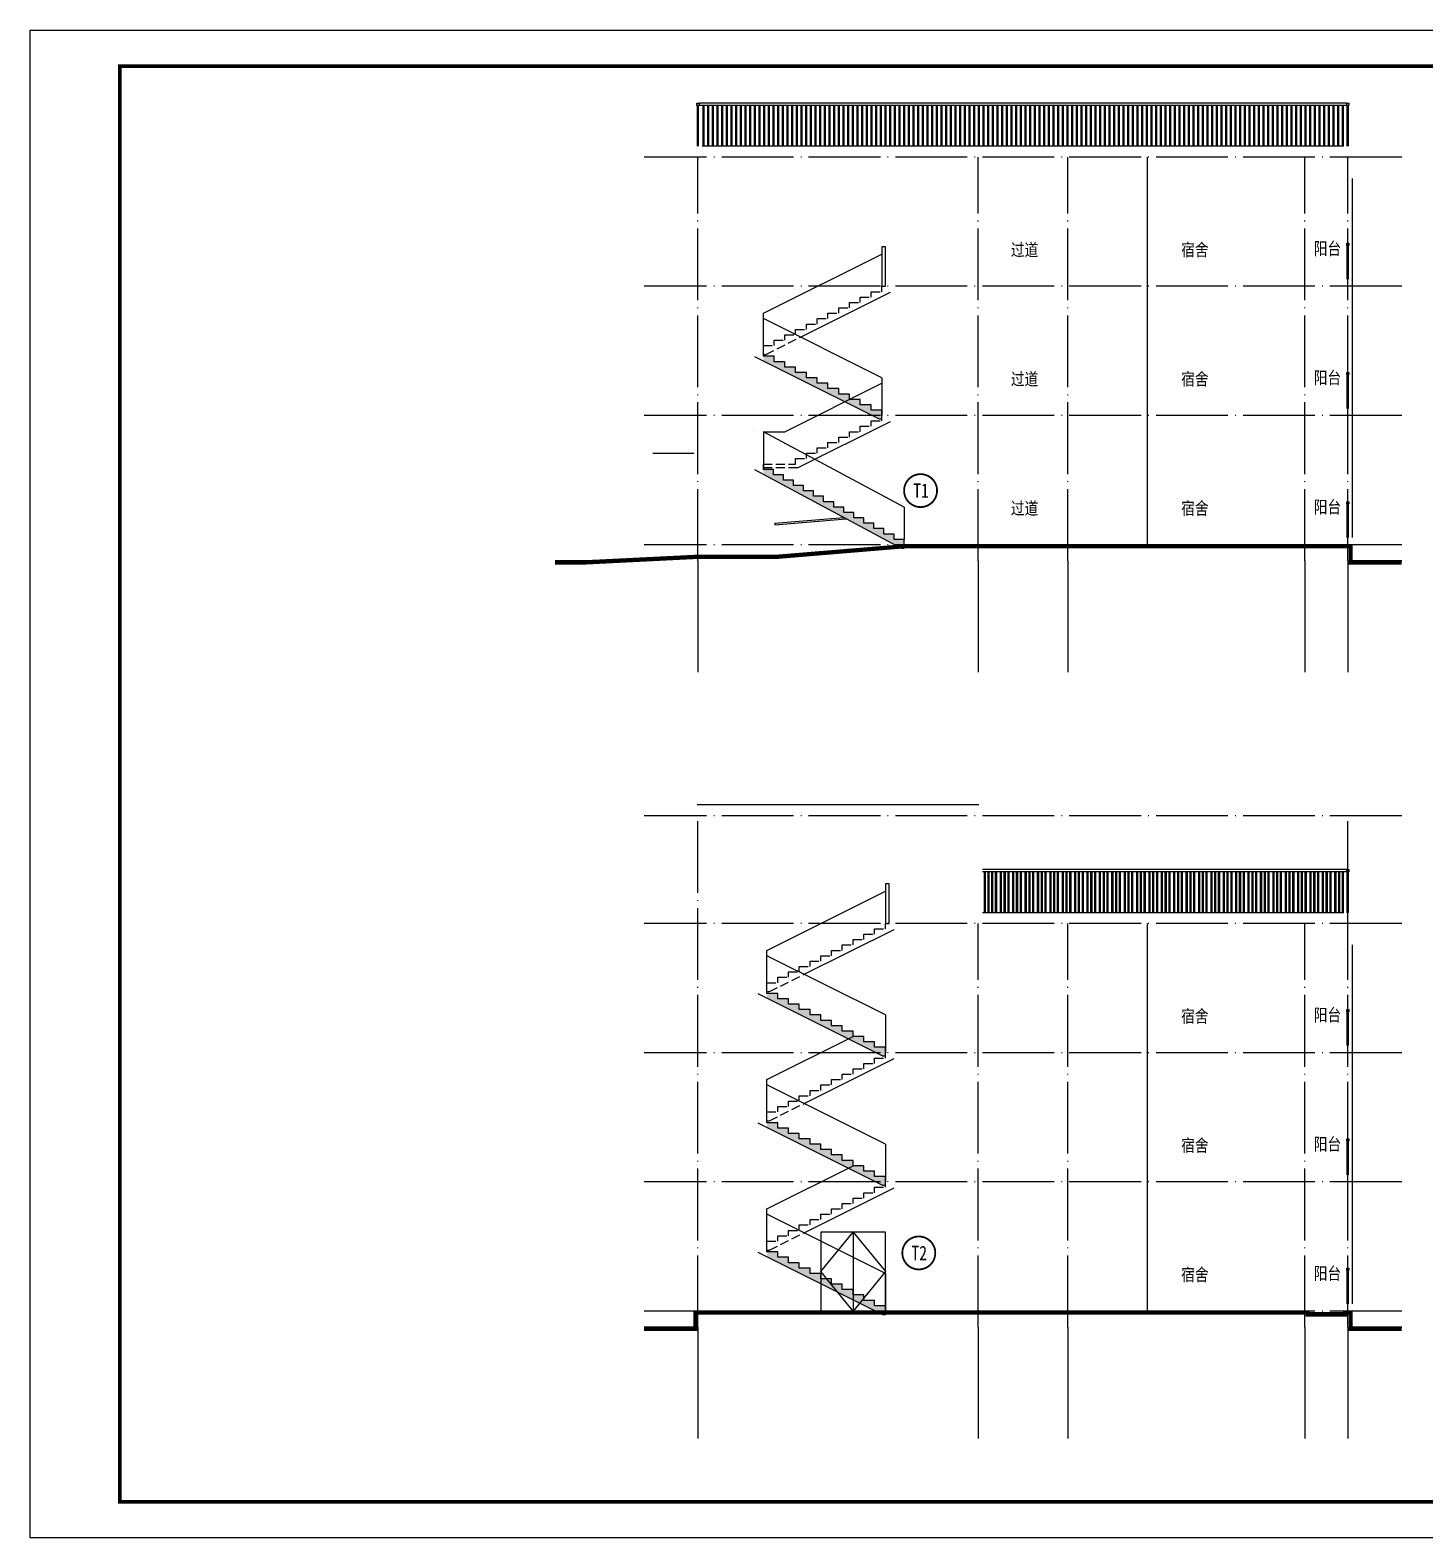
# Model space of a CAD drawing. Extents: x -695846 to 822170, y -413475 to 397179.
# Drawn here: x 464220 to 503064, y 220602 to 262602 of the extents above; entities that cross this region are included whole.
import ezdxf

# ---------------------------------------------------------------- set-up
doc = ezdxf.new("R2010")
doc.units = 0
doc.header["$LTSCALE"] = 1000
doc.header["$MEASUREMENT"] = 0
doc.linetypes.add('DASH', pattern=[0.35, 0.25, -0.1])
doc.linetypes.add('DOTE', pattern=[2.42, 2, -0.2, 0.02, -0.2])
for name, color, linetype in [('A-立面阳台栏杆', 157, 'Continuous'), ('AXIS', 3, 'Continuous'), ('DOTE', 1, 'DOTE'), ('PUB_TEXT', 7, 'Continuous'), ('S_E_RAIL', 4, 'Continuous'), ('S_E_STAIR', 4, 'Continuous'), ('S_STAIR', 9, 'Continuous'), ('T-图框-175', 175, 'Continuous'), ('WINDOW', 4, 'Continuous')]:
    doc.layers.add(name, color=color, linetype=linetype)
doc.styles.add('-黑体', font='simhei.ttf', dxfattribs={"width": 0.8})

# ---------------------------------------------------------------- blocks, each defined once
blk = doc.blocks.new('A$Cf8d6b2ec')
at = {"const_width": 50}
blk.add_lwpolyline([(918, 459, 1), (0, 459, 1)], format="xyb", close=True, dxfattribs=at)
at = {"layer": 'PUB_TEXT', "style": '-黑体', "width": 0.8}
blk.add_text('T1', height=400, dxfattribs=at).set_placement((254, 258, -343))
blk = doc.blocks.new('A$C4a45d1b0')
at = {"const_width": 50}
blk.add_lwpolyline([(918, 459, 1), (0, 459, 1)], format="xyb", close=True, dxfattribs=at)
at = {"layer": 'PUB_TEXT', "style": '-黑体', "width": 0.8}
blk.add_text('T2', height=400, dxfattribs=at).set_placement((254, 258, -343))

msp = doc.modelspace()

# ---------------------------------------------------------------- hatches: boundary and pattern name
h = msp.add_hatch(color=8)
h.dxf.hatch_style = 1
h.paths.add_polyline_path([(487871, 251766), (487940, 251766), (487940, 251866), (487940, 252016), (487640, 252016), (487640, 252166), (487340, 252166), (487340, 252316), (487040, 252316), (487040, 252466), (486740, 252466), (486740, 252616), (486440, 252616), (486440, 252766), (486140, 252766), (486140, 252916), (485840, 252916), (485840, 253066), (485540, 253066), (485540, 253216), (485240, 253216), (485240, 253366), (484940, 253366), (484940, 253516), (484640, 253516), (484640, 253382)])
h = msp.add_hatch(color=8)
h.dxf.hatch_style = 1
h.paths.add_polyline_path([(485480, 250066), (485200, 250066), (485200, 250216), (484920, 250216), (484920, 250366), (484640, 250366), (484640, 250230), (488306, 248266), (488560, 248266), (488560, 248416), (488280, 248416), (488280, 248566), (488000, 248566), (488000, 248716), (487720, 248716), (487720, 248866), (487440, 248866), (487440, 249016), (487160, 249016), (487160, 249166), (486880, 249166), (486880, 249316), (486600, 249316), (486600, 249466), (486320, 249466), (486320, 249616), (486040, 249616), (486040, 249766), (485760, 249766), (485760, 249916), (485480, 249916)])
h = msp.add_hatch(color=8)
h.dxf.hatch_style = 1
h.paths.add_polyline_path([(487971, 234017), (488040, 234017), (488040, 234117), (488040, 234267), (487740, 234267), (487740, 234417), (487440, 234417), (487440, 234567), (487140, 234567), (487140, 234717), (486840, 234717), (486840, 234867), (486540, 234867), (486540, 235017), (486240, 235017), (486240, 235167), (485940, 235167), (485940, 235317), (485640, 235317), (485640, 235467), (485340, 235467), (485340, 235617), (485040, 235617), (485040, 235767), (484740, 235767), (484740, 235633)])
h = msp.add_hatch(color=8)
h.dxf.hatch_style = 1
h.paths.add_polyline_path([(487971, 230417), (488040, 230417), (488040, 230517), (488040, 230667), (487740, 230667), (487740, 230817), (487440, 230817), (487440, 230967), (487140, 230967), (487140, 231117), (486840, 231117), (486840, 231267), (486540, 231267), (486540, 231417), (486240, 231417), (486240, 231567), (485940, 231567), (485940, 231717), (485640, 231717), (485640, 231867), (485340, 231867), (485340, 232017), (485040, 232017), (485040, 232167), (484740, 232167), (484740, 232033)])
h = msp.add_hatch(color=8)
h.dxf.hatch_style = 1
h.paths.add_polyline_path([(487971, 226817), (488040, 226817), (488040, 226917), (488040, 227067), (487740, 227067), (487740, 227217), (487440, 227217), (487440, 227367), (487140, 227367), (487140, 227517), (486840, 227517), (486840, 227667), (486540, 227667), (486540, 227817), (486240, 227817), (486240, 227967), (485940, 227967), (485940, 228117), (485640, 228117), (485640, 228267), (485340, 228267), (485340, 228417), (485040, 228417), (485040, 228567), (484740, 228567), (484740, 228433)])

# ---------------------------------------------------------------- linework, layer by layer
for p, q in [((495340, 248266), (495340, 259066)), ((495340, 226917), (495340, 237717))]:
    msp.add_line(p, q)
for points in [[(501040, 258466), (501040, 248466)], [(481560, 250816), (482700, 250816)], [(502420, 247816), (501040, 247816), (501040, 248266), (488560, 248266), (488560, 248266), (488560, 248266), (484960, 247966), (482700, 247966), (479700, 247816), (478841, 247816)], [(490640, 241017), (482800, 241017)], [(501040, 237117), (501040, 227117)], [(502420, 226467), (501040, 226467), (501040, 226917), (500800, 226917), (500800, 226867), (499840, 226867), (499840, 226917), (482700, 226917), (482700, 226917), (482700, 226917), (482700, 226917), (482700, 226467), (481320, 226467)]]:
    msp.add_lwpolyline(points)
at = {"const_width": 100}
for points in [[(502420, 247766), (500990, 247766), (500990, 248216), (488562, 248216), (484962, 247916), (482701, 247916), (479701, 247766), (478841, 247766)], [(502420, 226417), (500990, 226417), (500990, 226867), (500850, 226867), (500850, 226817), (499790, 226817), (499790, 226867), (482750, 226867), (482750, 226417), (481320, 226417)]]:
    msp.add_lwpolyline(points, dxfattribs=at)
at = {"color": 8}
msp.add_lwpolyline([(487140, 229117), (488040, 228017), (487140, 226917), (486240, 228017), (487140, 229117)], dxfattribs=at)
at = {"layer": 'A-立面阳台栏杆'}
for points in [[(482790, 260566), (482850, 260566), (482850, 260506), (482790, 260506)], [(500890, 260566), (500950, 260566), (500950, 260506), (500890, 260506)], [(500890, 256666), (500950, 256666), (500950, 256606), (500890, 256606)], [(500890, 253066), (500950, 253066), (500950, 253006), (500890, 253006)], [(500890, 249466), (500950, 249466), (500950, 249406), (500890, 249406)], [(500890, 239217), (500950, 239217), (500950, 239157), (500890, 239157)], [(500890, 235317), (500950, 235317), (500950, 235257), (500890, 235257)], [(500890, 231717), (500950, 231717), (500950, 231657), (500890, 231657)], [(500890, 228117), (500950, 228117), (500950, 228057), (500890, 228057)]]:
    msp.add_lwpolyline(points, close=True, dxfattribs=at)
for points in [[(482805, 259366), (482805, 260506)], [(482835, 259366), (482835, 260506)], [(500905, 259366), (500905, 260506)], [(500935, 259366), (500935, 260506)], [(500905, 255666), (500905, 256606)], [(500935, 255666), (500935, 256606)], [(500905, 252066), (500905, 253006)], [(500935, 252066), (500935, 253006)], [(500905, 248466), (500905, 249406)], [(500935, 248466), (500935, 249406)], [(500905, 238017), (500905, 239157)], [(500935, 238017), (500935, 239157)], [(500905, 234317), (500905, 235257)], [(500935, 234317), (500935, 235257)], [(500905, 230717), (500905, 231657)], [(500935, 230717), (500935, 231657)], [(500905, 227117), (500905, 228057)], [(500935, 227117), (500935, 228057)]]:
    msp.add_lwpolyline(points, dxfattribs=at)
at = {"layer": 'A-立面阳台栏杆', "color": 8}
for points in [[(500890, 260566), (482850, 260566)], [(500890, 260506), (482850, 260506)], [(482960, 259366), (482960, 260506)], [(482990, 259366), (482990, 260506)], [(483090, 259366), (483090, 260506)], [(483120, 259366), (483120, 260506)], [(483220, 259366), (483220, 260506)], [(483250, 259366), (483250, 260506)], [(483350, 259366), (483350, 260506)], [(483380, 259366), (483380, 260506)], [(483480, 259366), (483480, 260506)], [(483510, 259366), (483510, 260506)], [(483610, 259366), (483610, 260506)], [(483640, 259366), (483640, 260506)], [(483740, 259366), (483740, 260506)], [(483770, 259366), (483770, 260506)], [(483870, 259366), (483870, 260506)], [(483900, 259366), (483900, 260506)], [(484000, 259366), (484000, 260506)], [(484030, 259366), (484030, 260506)], [(484130, 259366), (484130, 260506)], [(484160, 259366), (484160, 260506)], [(484260, 259366), (484260, 260506)], [(484290, 259366), (484290, 260506)], [(484390, 259366), (484390, 260506)], [(484420, 259366), (484420, 260506)], [(484520, 259366), (484520, 260506)], [(484550, 259366), (484550, 260506)], [(484650, 259366), (484650, 260506)], [(484680, 259366), (484680, 260506)], [(484780, 259366), (484780, 260506)], [(484810, 259366), (484810, 260506)], [(484910, 259366), (484910, 260506)], [(484940, 259366), (484940, 260506)], [(485040, 259366), (485040, 260506)], [(485070, 259366), (485070, 260506)], [(485170, 259366), (485170, 260506)], [(485200, 259366), (485200, 260506)], [(485300, 259366), (485300, 260506)], [(485330, 259366), (485330, 260506)], [(485430, 259366), (485430, 260506)], [(485460, 259366), (485460, 260506)], [(485560, 259366), (485560, 260506)], [(485590, 259366), (485590, 260506)], [(485690, 259366), (485690, 260506)], [(485720, 259366), (485720, 260506)], [(485820, 259366), (485820, 260506)], [(485850, 259366), (485850, 260506)], [(485950, 259366), (485950, 260506)], [(485980, 259366), (485980, 260506)], [(486080, 259366), (486080, 260506)], [(486110, 259366), (486110, 260506)], [(486210, 259366), (486210, 260506)], [(486240, 259366), (486240, 260506)], [(486340, 259366), (486340, 260506)], [(486370, 259366), (486370, 260506)], [(486470, 259366), (486470, 260506)], [(486500, 259366), (486500, 260506)], [(486600, 259366), (486600, 260506)], [(486630, 259366), (486630, 260506)], [(486730, 259366), (486730, 260506)], [(486760, 259366), (486760, 260506)], [(486860, 259366), (486860, 260506)], [(486890, 259366), (486890, 260506)], [(486990, 259366), (486990, 260506)], [(487020, 259366), (487020, 260506)], [(487120, 259366), (487120, 260506)], [(487150, 259366), (487150, 260506)], [(487250, 259366), (487250, 260506)], [(487280, 259366), (487280, 260506)], [(487380, 259366), (487380, 260506)], [(487410, 259366), (487410, 260506)], [(487510, 259366), (487510, 260506)], [(487540, 259366), (487540, 260506)], [(487640, 259366), (487640, 260506)], [(487670, 259366), (487670, 260506)], [(487770, 259366), (487770, 260506)], [(487800, 259366), (487800, 260506)], [(487900, 259366), (487900, 260506)], [(487930, 259366), (487930, 260506)], [(488030, 259366), (488030, 260506)], [(488060, 259366), (488060, 260506)], [(488160, 259366), (488160, 260506)], [(488190, 259366), (488190, 260506)], [(488290, 259366), (488290, 260506)], [(488320, 259366), (488320, 260506)], [(488420, 259366), (488420, 260506)], [(488450, 259366), (488450, 260506)], [(488550, 259366), (488550, 260506)], [(488580, 259366), (488580, 260506)], [(488680, 259366), (488680, 260506)], [(488710, 259366), (488710, 260506)], [(488810, 259366), (488810, 260506)], [(488840, 259366), (488840, 260506)], [(488940, 259366), (488940, 260506)], [(488970, 259366), (488970, 260506)], [(489070, 259366), (489070, 260506)], [(489100, 259366), (489100, 260506)], [(489200, 259366), (489200, 260506)], [(489230, 259366), (489230, 260506)], [(489330, 259366), (489330, 260506)], [(489360, 259366), (489360, 260506)], [(489460, 259366), (489460, 260506)], [(489490, 259366), (489490, 260506)], [(489590, 259366), (489590, 260506)], [(489620, 259366), (489620, 260506)], [(489720, 259366), (489720, 260506)], [(489750, 259366), (489750, 260506)], [(489850, 259366), (489850, 260506)], [(489880, 259366), (489880, 260506)], [(489980, 259366), (489980, 260506)], [(490010, 259366), (490010, 260506)], [(490110, 259366), (490110, 260506)], [(490140, 259366), (490140, 260506)], [(490240, 259366), (490240, 260506)], [(490270, 259366), (490270, 260506)], [(490370, 259366), (490370, 260506)], [(490400, 259366), (490400, 260506)], [(490500, 259366), (490500, 260506)], [(490530, 259366), (490530, 260506)], [(490630, 259366), (490630, 260506)], [(490660, 259366), (490660, 260506)], [(490760, 259366), (490760, 260506)], [(490790, 259366), (490790, 260506)], [(490890, 259366), (490890, 260506)], [(490920, 259366), (490920, 260506)], [(491020, 259366), (491020, 260506)], [(491050, 259366), (491050, 260506)], [(491150, 259366), (491150, 260506)], [(491180, 259366), (491180, 260506)], [(491280, 259366), (491280, 260506)], [(491310, 259366), (491310, 260506)], [(491410, 259366), (491410, 260506)], [(491440, 259366), (491440, 260506)], [(491540, 259366), (491540, 260506)], [(491570, 259366), (491570, 260506)], [(491670, 259366), (491670, 260506)], [(491700, 259366), (491700, 260506)], [(491800, 259366), (491800, 260506)], [(491830, 259366), (491830, 260506)], [(491930, 259366), (491930, 260506)], [(491960, 259366), (491960, 260506)], [(492060, 259366), (492060, 260506)], [(492090, 259366), (492090, 260506)], [(492190, 259366), (492190, 260506)], [(492220, 259366), (492220, 260506)], [(492320, 259366), (492320, 260506)], [(492350, 259366), (492350, 260506)], [(492450, 259366), (492450, 260506)], [(492480, 259366), (492480, 260506)], [(492580, 259366), (492580, 260506)], [(492610, 259366), (492610, 260506)], [(492710, 259366), (492710, 260506)], [(492740, 259366), (492740, 260506)], [(492840, 259366), (492840, 260506)], [(492870, 259366), (492870, 260506)], [(492970, 259366), (492970, 260506)], [(493000, 259366), (493000, 260506)], [(493100, 259366), (493100, 260506)], [(493130, 259366), (493130, 260506)], [(493230, 259366), (493230, 260506)], [(493260, 259366), (493260, 260506)], [(493360, 259366), (493360, 260506)], [(493390, 259366), (493390, 260506)], [(493490, 259366), (493490, 260506)], [(493520, 259366), (493520, 260506)], [(493620, 259366), (493620, 260506)], [(493650, 259366), (493650, 260506)], [(493750, 259366), (493750, 260506)], [(493780, 259366), (493780, 260506)], [(493880, 259366), (493880, 260506)], [(493910, 259366), (493910, 260506)], [(494010, 259366), (494010, 260506)], [(494040, 259366), (494040, 260506)], [(494140, 259366), (494140, 260506)], [(494170, 259366), (494170, 260506)], [(494270, 259366), (494270, 260506)], [(494300, 259366), (494300, 260506)], [(494400, 259366), (494400, 260506)], [(494430, 259366), (494430, 260506)], [(494530, 259366), (494530, 260506)], [(494560, 259366), (494560, 260506)], [(494660, 259366), (494660, 260506)], [(494690, 259366), (494690, 260506)], [(494790, 259366), (494790, 260506)], [(494820, 259366), (494820, 260506)], [(494920, 259366), (494920, 260506)], [(494950, 259366), (494950, 260506)], [(495050, 259366), (495050, 260506)], [(495080, 259366), (495080, 260506)], [(495180, 259366), (495180, 260506)], [(495210, 259366), (495210, 260506)], [(495310, 259366), (495310, 260506)], [(495340, 259366), (495340, 260506)], [(495440, 259366), (495440, 260506)], [(495470, 259366), (495470, 260506)], [(495570, 259366), (495570, 260506)], [(495600, 259366), (495600, 260506)], [(495700, 259366), (495700, 260506)], [(495730, 259366), (495730, 260506)], [(495830, 259366), (495830, 260506)], [(495860, 259366), (495860, 260506)], [(495960, 259366), (495960, 260506)], [(495990, 259366), (495990, 260506)], [(496090, 259366), (496090, 260506)], [(496120, 259366), (496120, 260506)], [(496220, 259366), (496220, 260506)], [(496250, 259366), (496250, 260506)], [(496350, 259366), (496350, 260506)], [(496380, 259366), (496380, 260506)], [(496480, 259366), (496480, 260506)], [(496510, 259366), (496510, 260506)], [(496610, 259366), (496610, 260506)], [(496640, 259366), (496640, 260506)], [(496740, 259366), (496740, 260506)], [(496770, 259366), (496770, 260506)], [(496870, 259366), (496870, 260506)], [(496900, 259366), (496900, 260506)], [(497000, 259366), (497000, 260506)], [(497030, 259366), (497030, 260506)], [(497130, 259366), (497130, 260506)], [(497160, 259366), (497160, 260506)], [(497260, 259366), (497260, 260506)], [(497290, 259366), (497290, 260506)], [(497390, 259366), (497390, 260506)], [(497420, 259366), (497420, 260506)], [(497520, 259366), (497520, 260506)], [(497550, 259366), (497550, 260506)], [(497650, 259366), (497650, 260506)], [(497680, 259366), (497680, 260506)], [(497780, 259366), (497780, 260506)], [(497810, 259366), (497810, 260506)], [(497910, 259366), (497910, 260506)], [(497940, 259366), (497940, 260506)], [(498040, 259366), (498040, 260506)], [(498070, 259366), (498070, 260506)], [(498170, 259366), (498170, 260506)], [(498200, 259366), (498200, 260506)], [(498300, 259366), (498300, 260506)], [(498330, 259366), (498330, 260506)], [(498430, 259366), (498430, 260506)], [(498460, 259366), (498460, 260506)], [(498560, 259366), (498560, 260506)], [(498590, 259366), (498590, 260506)], [(498690, 259366), (498690, 260506)], [(498720, 259366), (498720, 260506)], [(498820, 259366), (498820, 260506)], [(498850, 259366), (498850, 260506)], [(498950, 259366), (498950, 260506)], [(498980, 259366), (498980, 260506)], [(499080, 259366), (499080, 260506)], [(499110, 259366), (499110, 260506)], [(499210, 259366), (499210, 260506)], [(499240, 259366), (499240, 260506)], [(499340, 259366), (499340, 260506)], [(499370, 259366), (499370, 260506)], [(499470, 259366), (499470, 260506)], [(499500, 259366), (499500, 260506)], [(499600, 259366), (499600, 260506)], [(499630, 259366), (499630, 260506)], [(499730, 259366), (499730, 260506)], [(499760, 259366), (499760, 260506)], [(499860, 259366), (499860, 260506)], [(499890, 259366), (499890, 260506)], [(499990, 259366), (499990, 260506)], [(500020, 259366), (500020, 260506)], [(500120, 259366), (500120, 260506)], [(500150, 259366), (500150, 260506)], [(500250, 259366), (500250, 260506)], [(500280, 259366), (500280, 260506)], [(500380, 259366), (500380, 260506)], [(500410, 259366), (500410, 260506)], [(500510, 259366), (500510, 260506)], [(500540, 259366), (500540, 260506)], [(500640, 259366), (500640, 260506)], [(500670, 259366), (500670, 260506)], [(500770, 259366), (500770, 260506)], [(500800, 259366), (500800, 260506)], [(500800, 259366), (482940, 259366)], [(500890, 239217), (490740, 239217)], [(500890, 239157), (490740, 239157)], [(490795, 238017), (490795, 239157)], [(490825, 238017), (490825, 239157)], [(490900, 238017), (490900, 239157)], [(490930, 238017), (490930, 239157)], [(491005, 238017), (491005, 239157)], [(491035, 238017), (491035, 239157)], [(491110, 238017), (491110, 239157)], [(491140, 238017), (491140, 239157)], [(491245, 238017), (491245, 239157)], [(491275, 238017), (491275, 239157)], [(491350, 238017), (491350, 239157)], [(491380, 238017), (491380, 239157)], [(491455, 238017), (491455, 239157)], [(491485, 238017), (491485, 239157)], [(491590, 238017), (491590, 239157)], [(491620, 238017), (491620, 239157)], [(491695, 238017), (491695, 239157)], [(491725, 238017), (491725, 239157)], [(491800, 238017), (491800, 239157)], [(491830, 238017), (491830, 239157)], [(491935, 238017), (491935, 239157)], [(491965, 238017), (491965, 239157)], [(492040, 238017), (492040, 239157)], [(492070, 238017), (492070, 239157)], [(492145, 238017), (492145, 239157)], [(492175, 238017), (492175, 239157)], [(492280, 238017), (492280, 239157)], [(492310, 238017), (492310, 239157)], [(492385, 238017), (492385, 239157)], [(492415, 238017), (492415, 239157)], [(492490, 238017), (492490, 239157)], [(492520, 238017), (492520, 239157)], [(492625, 238017), (492625, 239157)], [(492655, 238017), (492655, 239157)], [(492730, 238017), (492730, 239157)], [(492760, 238017), (492760, 239157)], [(492835, 238017), (492835, 239157)], [(492865, 238017), (492865, 239157)], [(492970, 238017), (492970, 239157)], [(493000, 238017), (493000, 239157)], [(493075, 238017), (493075, 239157)], [(493105, 238017), (493105, 239157)], [(493180, 238017), (493180, 239157)], [(493210, 238017), (493210, 239157)], [(493315, 238017), (493315, 239157)], [(493345, 238017), (493345, 239157)], [(493420, 238017), (493420, 239157)], [(493450, 238017), (493450, 239157)], [(493525, 238017), (493525, 239157)], [(493555, 238017), (493555, 239157)], [(493660, 238017), (493660, 239157)], [(493690, 238017), (493690, 239157)], [(493765, 238017), (493765, 239157)], [(493795, 238017), (493795, 239157)], [(493870, 238017), (493870, 239157)], [(493900, 238017), (493900, 239157)], [(494005, 238017), (494005, 239157)], [(494035, 238017), (494035, 239157)], [(494110, 238017), (494110, 239157)], [(494140, 238017), (494140, 239157)], [(494215, 238017), (494215, 239157)], [(494245, 238017), (494245, 239157)], [(494350, 238017), (494350, 239157)], [(494380, 238017), (494380, 239157)], [(494455, 238017), (494455, 239157)], [(494485, 238017), (494485, 239157)], [(494560, 238017), (494560, 239157)], [(494590, 238017), (494590, 239157)], [(494695, 238017), (494695, 239157)], [(494725, 238017), (494725, 239157)], [(494800, 238017), (494800, 239157)], [(494830, 238017), (494830, 239157)], [(494905, 238017), (494905, 239157)], [(494935, 238017), (494935, 239157)], [(495040, 238017), (495040, 239157)], [(495070, 238017), (495070, 239157)], [(495145, 238017), (495145, 239157)], [(495175, 238017), (495175, 239157)], [(495250, 238017), (495250, 239157)], [(495280, 238017), (495280, 239157)], [(495385, 238017), (495385, 239157)], [(495415, 238017), (495415, 239157)], [(495490, 238017), (495490, 239157)], [(495520, 238017), (495520, 239157)], [(495595, 238017), (495595, 239157)], [(495625, 238017), (495625, 239157)], [(495730, 238017), (495730, 239157)], [(495760, 238017), (495760, 239157)], [(495835, 238017), (495835, 239157)], [(495865, 238017), (495865, 239157)], [(495940, 238017), (495940, 239157)], [(495970, 238017), (495970, 239157)], [(496075, 238017), (496075, 239157)], [(496105, 238017), (496105, 239157)], [(496180, 238017), (496180, 239157)], [(496210, 238017), (496210, 239157)], [(496285, 238017), (496285, 239157)], [(496315, 238017), (496315, 239157)], [(496420, 238017), (496420, 239157)], [(496450, 238017), (496450, 239157)], [(496525, 238017), (496525, 239157)], [(496555, 238017), (496555, 239157)], [(496630, 238017), (496630, 239157)], [(496660, 238017), (496660, 239157)], [(496765, 238017), (496765, 239157)], [(496795, 238017), (496795, 239157)], [(496870, 238017), (496870, 239157)], [(496900, 238017), (496900, 239157)], [(496975, 238017), (496975, 239157)], [(497005, 238017), (497005, 239157)], [(497110, 238017), (497110, 239157)], [(497140, 238017), (497140, 239157)], [(497215, 238017), (497215, 239157)], [(497245, 238017), (497245, 239157)], [(497320, 238017), (497320, 239157)], [(497350, 238017), (497350, 239157)], [(497455, 238017), (497455, 239157)], [(497485, 238017), (497485, 239157)], [(497560, 238017), (497560, 239157)], [(497590, 238017), (497590, 239157)], [(497665, 238017), (497665, 239157)], [(497695, 238017), (497695, 239157)], [(497800, 238017), (497800, 239157)], [(497830, 238017), (497830, 239157)], [(497905, 238017), (497905, 239157)], [(497935, 238017), (497935, 239157)], [(498010, 238017), (498010, 239157)], [(498040, 238017), (498040, 239157)], [(498145, 238017), (498145, 239157)], [(498175, 238017), (498175, 239157)], [(498250, 238017), (498250, 239157)], [(498280, 238017), (498280, 239157)], [(498355, 238017), (498355, 239157)], [(498385, 238017), (498385, 239157)], [(498490, 238017), (498490, 239157)], [(498520, 238017), (498520, 239157)], [(498595, 238017), (498595, 239157)], [(498625, 238017), (498625, 239157)], [(498700, 238017), (498700, 239157)], [(498730, 238017), (498730, 239157)], [(498835, 238017), (498835, 239157)], [(498865, 238017), (498865, 239157)], [(498940, 238017), (498940, 239157)], [(498970, 238017), (498970, 239157)], [(499045, 238017), (499045, 239157)], [(499075, 238017), (499075, 239157)], [(499180, 238017), (499180, 239157)], [(499210, 238017), (499210, 239157)], [(499285, 238017), (499285, 239157)], [(499315, 238017), (499315, 239157)], [(499390, 238017), (499390, 239157)], [(499420, 238017), (499420, 239157)], [(499525, 238017), (499525, 239157)], [(499555, 238017), (499555, 239157)], [(499630, 238017), (499630, 239157)], [(499660, 238017), (499660, 239157)], [(499735, 238017), (499735, 239157)], [(499765, 238017), (499765, 239157)], [(499870, 238017), (499870, 239157)], [(499900, 238017), (499900, 239157)], [(499975, 238017), (499975, 239157)], [(500005, 238017), (500005, 239157)], [(500080, 238017), (500080, 239157)], [(500110, 238017), (500110, 239157)], [(500215, 238017), (500215, 239157)], [(500245, 238017), (500245, 239157)], [(500320, 238017), (500320, 239157)], [(500350, 238017), (500350, 239157)], [(500425, 238017), (500425, 239157)], [(500455, 238017), (500455, 239157)], [(500560, 238017), (500560, 239157)], [(500590, 238017), (500590, 239157)], [(500665, 238017), (500665, 239157)], [(500695, 238017), (500695, 239157)], [(500770, 238017), (500770, 239157)], [(500800, 238017), (500800, 239157)], [(500800, 238017), (490740, 238017)]]:
    msp.add_lwpolyline(points, dxfattribs=at)
at = {"layer": 'AXIS'}
for p, q in [((482820, 247816), (482820, 244716)), ((490620, 247816), (490620, 244716)), ((493120, 247816), (493120, 244716)), ((499720, 247816), (499720, 244716)), ((500920, 247816), (500920, 244716)), ((482820, 226467), (482820, 223367)), ((490620, 226467), (490620, 223367)), ((493120, 226467), (493120, 223367)), ((499720, 226467), (499720, 223367)), ((500920, 226467), (500920, 223367))]:
    msp.add_line(p, q, dxfattribs=at)
at = {"layer": 'DOTE'}
for p, q in [((502420, 259066), (481320, 259066)), ((482820, 247816), (482820, 259066)), ((490620, 247816), (490620, 259066)), ((493120, 247816), (493120, 259066)), ((499720, 247816), (499720, 259066)), ((500920, 247816), (500920, 259066)), ((502420, 255466), (481320, 255466)), ((502420, 251866), (481320, 251866)), ((502420, 248266), (481320, 248266)), ((502420, 240717), (481320, 240717)), ((482820, 226467), (482820, 240717)), ((500920, 226467), (500920, 240717)), ((502420, 237717), (481320, 237717)), ((490620, 226467), (490620, 237717)), ((493120, 226467), (493120, 237717)), ((499720, 226467), (499720, 237717)), ((502420, 234117), (481320, 234117)), ((502420, 230517), (481320, 230517)), ((502420, 226917), (481320, 226917))]:
    msp.add_line(p, q, dxfattribs=at)
at = {"layer": 'S_E_RAIL'}
for p, q in [((487940, 252916), (487940, 251866)), ((484640, 251416), (484640, 250366)), ((488040, 235167), (488040, 234117)), ((488040, 231567), (488040, 230517)), ((488040, 227967), (488040, 226917))]:
    msp.add_line(p, q, dxfattribs=at)
at = {"layer": 'S_E_STAIR'}
for p, q in [((484640, 254716), (487940, 256366)), ((485674, 254049), (488180, 255302)), ((484640, 253666), (484640, 254716)), ((487940, 252916), (484640, 254566)), ((485240, 251416), (487940, 252766)), ((485608, 250416), (488180, 251702)), ((484340, 251416), (484340, 251416)), ((484340, 251416), (484340, 251416)), ((488560, 249316), (484640, 251416)), ((485540, 250416), (485608, 250416)), ((484740, 236967), (488040, 238617)), ((485774, 236300), (488280, 237553)), ((484740, 235917), (484740, 236967)), ((488040, 235167), (484740, 236817)), ((484740, 233367), (487140, 234567)), ((485774, 232700), (488280, 233953)), ((484740, 232317), (484740, 233367)), ((488040, 231567), (484740, 233217)), ((484740, 229767), (487140, 230967)), ((485774, 229100), (488280, 230353)), ((484740, 228717), (484740, 229767)), ((488040, 227967), (484740, 229617))]:
    msp.add_line(p, q, dxfattribs=at)
at = {"layer": 'S_E_STAIR', "linetype": 'DASH'}
for p, q in [((487940, 255316), (487940, 255466)), ((487040, 254866), (487040, 255016)), ((487040, 255016), (487340, 255016)), ((487340, 255016), (487340, 255166)), ((487340, 255166), (487640, 255166)), ((487640, 255166), (487640, 255316)), ((487640, 255316), (487940, 255316)), ((486140, 254416), (486140, 254566)), ((486140, 254566), (486440, 254566)), ((486440, 254566), (486440, 254716)), ((486440, 254716), (486740, 254716)), ((486740, 254716), (486740, 254866)), ((486740, 254866), (487040, 254866)), ((485240, 253966), (485240, 254116)), ((485240, 254116), (485540, 254116)), ((485540, 254116), (485540, 254266)), ((485540, 254266), (485840, 254266)), ((485840, 254266), (485840, 254416)), ((485840, 254416), (486140, 254416)), ((484640, 253666), (484640, 253816)), ((484640, 253816), (484940, 253816)), ((484708, 253566), (485674, 254049)), ((484940, 253816), (484940, 253966)), ((484940, 253966), (485240, 253966)), ((484640, 253566), (484708, 253566)), ((487640, 251566), (487640, 251716)), ((487640, 251716), (487940, 251716)), ((487940, 251716), (487940, 251866)), ((487940, 251716), (487940, 251866)), ((486740, 251116), (486740, 251266)), ((486740, 251266), (487040, 251266)), ((487040, 251266), (487040, 251416)), ((487040, 251416), (487340, 251416)), ((487340, 251416), (487340, 251566)), ((487340, 251566), (487640, 251566)), ((485840, 250666), (485840, 250816)), ((485840, 250816), (486140, 250816)), ((486140, 250816), (486140, 250966)), ((486140, 250966), (486440, 250966)), ((486440, 250966), (486440, 251116)), ((486440, 251116), (486740, 251116)), ((485540, 250516), (485540, 250666)), ((485540, 250666), (485840, 250666)), ((487440, 237267), (487440, 237417)), ((487440, 237417), (487740, 237417)), ((487740, 237417), (487740, 237567)), ((487740, 237567), (488040, 237567)), ((488040, 237567), (488040, 237717)), ((486540, 236817), (486540, 236967)), ((486540, 236967), (486840, 236967)), ((486840, 236967), (486840, 237117)), ((486840, 237117), (487140, 237117)), ((487140, 237117), (487140, 237267)), ((487140, 237267), (487440, 237267)), ((485640, 236367), (485640, 236517)), ((485640, 236517), (485940, 236517)), ((485940, 236517), (485940, 236667)), ((485940, 236667), (486240, 236667)), ((486240, 236667), (486240, 236817)), ((486240, 236817), (486540, 236817)), ((484740, 235917), (484740, 236067)), ((484740, 236067), (485040, 236067)), ((484808, 235817), (485774, 236300)), ((485040, 236067), (485040, 236217)), ((485040, 236217), (485340, 236217)), ((485340, 236217), (485340, 236367)), ((485340, 236367), (485640, 236367)), ((484740, 235817), (484808, 235817)), ((487740, 233817), (487740, 233967)), ((487740, 233967), (488040, 233967)), ((488040, 233967), (488040, 234117)), ((487140, 233517), (487140, 233667)), ((487140, 233667), (487440, 233667)), ((487440, 233667), (487440, 233817)), ((487440, 233817), (487740, 233817)), ((486240, 233067), (486240, 233217)), ((486240, 233217), (486540, 233217)), ((486540, 233217), (486540, 233367)), ((486540, 233367), (486840, 233367)), ((486840, 233367), (486840, 233517)), ((486840, 233517), (487140, 233517)), ((484808, 232217), (485774, 232700)), ((485340, 232617), (485340, 232767)), ((485340, 232767), (485640, 232767)), ((485640, 232767), (485640, 232917)), ((485640, 232917), (485940, 232917)), ((485940, 232917), (485940, 233067)), ((485940, 233067), (486240, 233067)), ((484740, 232317), (484740, 232467)), ((484740, 232467), (485040, 232467)), ((485040, 232467), (485040, 232617)), ((485040, 232617), (485340, 232617)), ((484740, 232217), (484808, 232217)), ((487440, 230067), (487440, 230217)), ((487440, 230217), (487740, 230217)), ((487740, 230217), (487740, 230367)), ((487740, 230367), (488040, 230367)), ((488040, 230367), (488040, 230517)), ((486540, 229617), (486540, 229767)), ((486540, 229767), (486840, 229767)), ((486840, 229767), (486840, 229917)), ((486840, 229917), (487140, 229917)), ((487140, 229917), (487140, 230067)), ((487140, 230067), (487440, 230067)), ((485940, 229317), (485940, 229467)), ((485940, 229467), (486240, 229467)), ((486240, 229467), (486240, 229617)), ((486240, 229617), (486540, 229617)), ((484808, 228617), (485774, 229100)), ((485040, 228867), (485040, 229017)), ((485040, 229017), (485340, 229017)), ((485340, 229017), (485340, 229167)), ((485340, 229167), (485640, 229167)), ((485640, 229167), (485640, 229317)), ((485640, 229317), (485940, 229317)), ((484740, 228717), (484740, 228867)), ((484740, 228867), (485040, 228867)), ((484740, 228617), (484808, 228617))]:
    msp.add_line(p, q, dxfattribs=at)
at = {"layer": 'S_E_STAIR'}
for points in [[(487940, 255466), (488040, 255466), (488040, 256566), (487940, 256566)], [(488040, 237717), (488140, 237717), (488140, 238817), (488040, 238817)]]:
    msp.add_lwpolyline(points, close=True, dxfattribs=at)
for points in [[(484640, 251416), (485240, 251416)], [(488560, 249316), (488560, 248416)], [(484960, 248866), (486886, 249026)], [(484960, 248866), (484963, 248826)], [(484963, 248826), (486951, 248992)]]:
    msp.add_lwpolyline(points, dxfattribs=at)
at = {"layer": 'S_E_STAIR', "linetype": 'DASH'}
for points in [[(484640, 250516), (485540, 250516)], [(484640, 250416), (485540, 250416)]]:
    msp.add_lwpolyline(points, dxfattribs=at)
at = {"layer": 'S_STAIR'}
for p, q in [((487871, 251766), (484400, 253502)), ((484640, 253516), (484640, 253666)), ((484940, 253516), (484640, 253516)), ((484940, 253366), (484940, 253516)), ((485240, 253366), (484940, 253366)), ((485240, 253216), (485240, 253366)), ((485540, 253216), (485240, 253216)), ((485540, 253066), (485540, 253216)), ((485840, 253066), (485540, 253066)), ((485840, 252916), (485840, 253066)), ((486140, 252916), (485840, 252916)), ((486140, 252766), (486140, 252916)), ((486440, 252766), (486140, 252766)), ((486440, 252616), (486440, 252766)), ((486740, 252616), (486440, 252616)), ((486740, 252466), (486740, 252616)), ((487040, 252466), (486740, 252466)), ((487040, 252316), (487040, 252466)), ((487340, 252316), (487040, 252316)), ((487340, 252166), (487340, 252316)), ((487640, 252166), (487340, 252166)), ((487640, 252016), (487640, 252166)), ((487940, 252016), (487640, 252016)), ((487940, 251866), (487940, 252016)), ((487940, 251766), (487871, 251766)), ((488492, 248166), (484400, 250358)), ((484640, 250366), (484640, 250516)), ((484920, 250366), (484640, 250366)), ((484920, 250216), (484920, 250366)), ((485200, 250216), (484920, 250216)), ((485200, 250066), (485200, 250216)), ((485480, 250066), (485200, 250066)), ((485480, 249916), (485480, 250066)), ((485760, 249916), (485480, 249916)), ((485760, 249766), (485760, 249916)), ((486040, 249766), (485760, 249766)), ((486040, 249616), (486040, 249766)), ((486320, 249616), (486040, 249616)), ((486320, 249466), (486320, 249616)), ((486600, 249466), (486320, 249466)), ((486600, 249316), (486600, 249466)), ((486880, 249316), (486600, 249316)), ((486880, 249166), (486880, 249316)), ((487160, 249166), (486880, 249166)), ((487160, 249016), (487160, 249166)), ((487440, 249016), (487160, 249016)), ((487440, 248866), (487440, 249016)), ((487720, 248866), (487440, 248866)), ((487720, 248716), (487720, 248866)), ((488000, 248716), (487720, 248716)), ((488000, 248566), (488000, 248716)), ((488280, 248566), (488000, 248566)), ((488280, 248416), (488280, 248566)), ((488560, 248416), (488280, 248416)), ((488560, 248266), (488560, 248416)), ((488560, 248166), (488492, 248166)), ((487971, 234017), (484500, 235753)), ((484740, 235767), (484740, 235917)), ((485040, 235767), (484740, 235767)), ((485040, 235617), (485040, 235767)), ((485340, 235617), (485040, 235617)), ((485340, 235467), (485340, 235617)), ((485640, 235467), (485340, 235467)), ((485640, 235317), (485640, 235467)), ((485940, 235317), (485640, 235317)), ((485940, 235167), (485940, 235317)), ((486240, 235167), (485940, 235167)), ((486240, 235017), (486240, 235167)), ((486540, 235017), (486240, 235017)), ((486540, 234867), (486540, 235017)), ((486840, 234867), (486540, 234867)), ((486840, 234717), (486840, 234867)), ((487140, 234717), (486840, 234717)), ((487140, 234567), (487140, 234717)), ((487440, 234567), (487140, 234567)), ((487440, 234417), (487440, 234567)), ((487740, 234417), (487440, 234417)), ((487740, 234267), (487740, 234417)), ((488040, 234267), (487740, 234267)), ((488040, 234017), (487971, 234017)), ((488040, 234117), (488040, 234267)), ((484740, 232167), (484740, 232317)), ((487971, 230417), (484500, 232153)), ((485040, 232167), (484740, 232167)), ((485040, 232017), (485040, 232167)), ((485340, 232017), (485040, 232017)), ((485340, 231867), (485340, 232017)), ((485640, 231867), (485340, 231867)), ((485640, 231717), (485640, 231867)), ((485940, 231717), (485640, 231717)), ((485940, 231567), (485940, 231717)), ((486240, 231567), (485940, 231567)), ((486240, 231417), (486240, 231567)), ((486540, 231417), (486240, 231417)), ((486540, 231267), (486540, 231417)), ((486840, 231267), (486540, 231267)), ((486840, 231117), (486840, 231267)), ((487140, 231117), (486840, 231117)), ((487140, 230967), (487140, 231117)), ((487440, 230967), (487140, 230967)), ((487440, 230817), (487440, 230967)), ((487740, 230817), (487440, 230817)), ((487740, 230667), (487740, 230817)), ((488040, 230667), (487740, 230667)), ((488040, 230517), (488040, 230667)), ((488040, 230417), (487971, 230417)), ((487971, 226817), (484500, 228553)), ((484740, 228567), (484740, 228717)), ((485040, 228567), (484740, 228567)), ((485040, 228417), (485040, 228567)), ((485340, 228417), (485040, 228417)), ((485340, 228267), (485340, 228417)), ((485640, 228267), (485340, 228267)), ((485640, 228117), (485640, 228267)), ((485940, 228117), (485640, 228117)), ((485940, 227967), (485940, 228117)), ((486240, 227967), (485940, 227967)), ((486240, 227817), (486240, 227967)), ((486540, 227817), (486240, 227817)), ((486540, 227667), (486540, 227817)), ((486840, 227667), (486540, 227667)), ((486840, 227517), (486840, 227667)), ((487140, 227517), (486840, 227517)), ((487140, 227367), (487140, 227517)), ((487440, 227367), (487140, 227367)), ((487440, 227217), (487440, 227367)), ((487740, 227217), (487440, 227217)), ((487740, 227067), (487740, 227217)), ((488040, 227067), (487740, 227067)), ((488040, 226817), (487971, 226817)), ((488040, 226917), (488040, 227067))]:
    msp.add_line(p, q, dxfattribs=at)
at = {"layer": 'T-图框-175'}
msp.add_lwpolyline([(464220, 220602), (464220, 262602), (523620, 262602), (523620, 220602)], close=True, dxfattribs=at)
at = {"layer": 'T-图框-175', "const_width": 100}
msp.add_lwpolyline([(466720, 221602), (522620, 221602), (522620, 261602), (466720, 261602)], close=True, dxfattribs=at)
at = {"layer": 'WINDOW'}
msp.add_lwpolyline([(486240, 226917), (488040, 226917), (488040, 229117), (486240, 229117)], close=True, dxfattribs=at)
msp.add_lwpolyline([(487140, 229117), (487140, 226917)], dxfattribs=at)

# ---------------------------------------------------------------- block references
for name, p in [('A$Cf8d6b2ec', (488560, 249316)), ('A$C4a45d1b0', (488511, 228079))]:
    msp.add_blockref(name, p)

# ---------------------------------------------------------------- texts
at = {"layer": 'PUB_TEXT', "style": '-黑体', "width": 0.8}
for s, p in [('过道', (491533, 256307, -343)), ('宿舍', (496277, 256307, -343)), ('阳台', (499969, 256343, -343)), ('阳台', (499969, 256343, -343)), ('过道', (491533, 252707, -343)), ('宿舍', (496277, 252707, -343)), ('阳台', (499969, 252743, -343)), ('阳台', (499969, 252743, -343)), ('过道', (491533, 249107, -343)), ('宿舍', (496277, 249107, -343)), ('阳台', (499969, 249143, -343)), ('阳台', (499969, 249143, -343)), ('宿舍', (496277, 234958, -343)), ('阳台', (499969, 234994, -343)), ('宿舍', (496277, 231358, -343)), ('阳台', (499969, 231394, -343)), ('宿舍', (496277, 227758, -343)), ('阳台', (499969, 227794, -343))]:
    msp.add_text(s, height=350, dxfattribs=at).set_placement(p)

doc.saveas('drawing.dxf')
